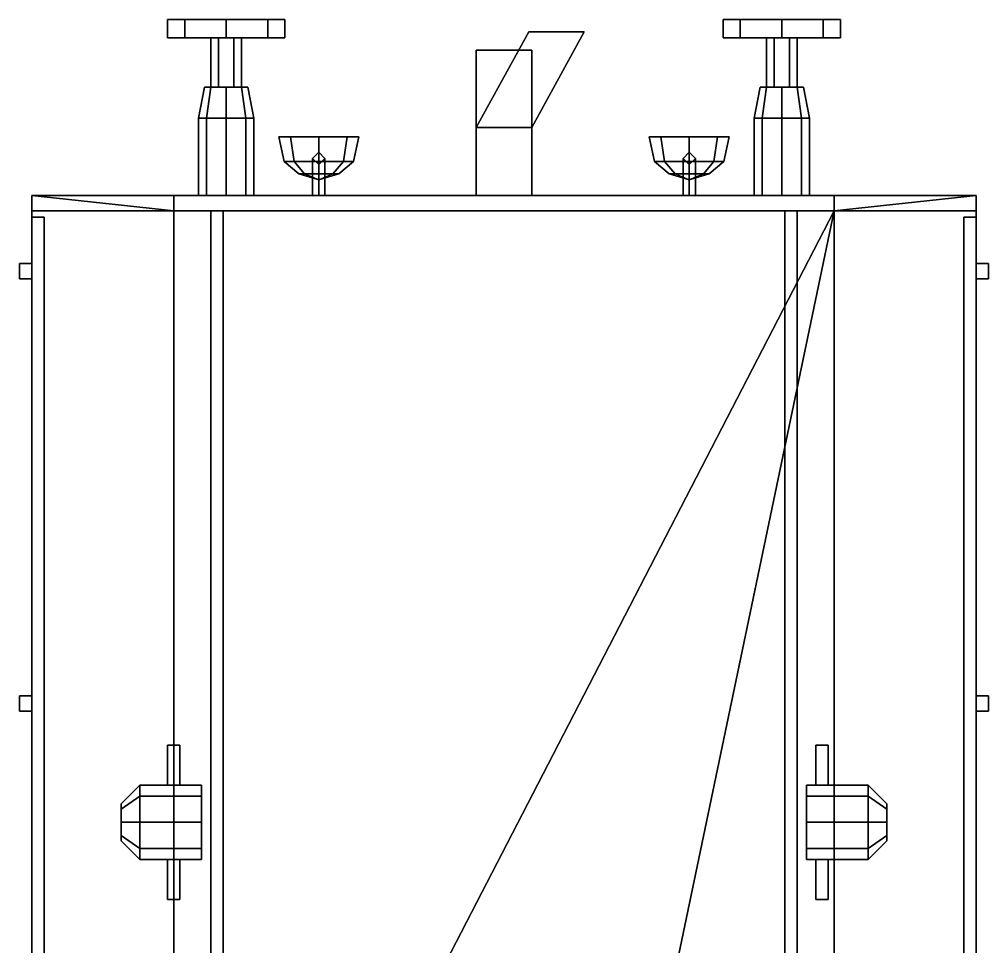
# Model space of a CAD drawing. Extents: x -1.6 to 1.6, y -5.1 to 5.1.
# Drawn here: x -1.57 to 1.57, y 2.098 to 5.1 of the extents above; entities that cross this region are included whole.
import ezdxf

# ---------------------------------------------------------------- set-up
doc = ezdxf.new("R2010")
doc.units = 0
doc.layers.get('0').update_dxf_attribs({"linetype": 'CONTINUOUS'})
doc.layers.add('BUFFERS', color=1, linetype='CONTINUOUS')
doc.layers.add('SIDES', color=3, linetype='CONTINUOUS')

msp = doc.modelspace()

# ---------------------------------------------------------------- linework, layer by layer
for points in [[(0.08, 5.06, 1.17), (0.08, 5.06, 0.72), (-0.09, 4.75, 0.84), (-0.09, 4.75, 1.17)], [(-0.09, 4.75, 0.84), (0.08, 5.06, 0.72), (0.26, 5.06, 0.72), (0.09, 4.75, 0.84)], [(0.09, 4.75, 1.17), (0.26, 5.06, 1.17), (0.08, 5.06, 1.17), (-0.09, 4.75, 1.17)], [(0.26, 5.06, 1.17), (0.26, 5.06, 0.72), (0.08, 5.06, 0.72), (0.08, 5.06, 1.17)], [(0.09, 4.75, 0.84), (0.26, 5.06, 0.72), (0.26, 5.06, 1.17), (0.09, 4.75, 1.17)], [(0.05, 5, 1.04), (0.05, 5, 0.89), (-0.09, 5, 0.89), (-0.09, 5, 1.04)], [(-0.09, 4.53, 0.89), (-0.09, 5, 0.89), (0.09, 5, 0.89), (0.09, 4.53, 0.89)], [(-0.09, 5, 1.04), (-0.09, 5, 0.89), (-0.09, 4.53, 0.89), (-0.09, 4.53, 1.04)], [(0.09, 4.53, 1.04), (0.09, 5, 1.04), (-0.09, 5, 1.04), (-0.09, 4.53, 1.04)], [(-0.09, 4.75, 1.17), (-0.09, 4.75, 0.84), (0.09, 4.75, 0.84), (0.09, 4.75, 1.17)], [(0.09, 4.53, 0.89), (0.09, 4.75, 0.89), (0.09, 4.75, 1.04), (0.09, 4.53, 1.04)], [(-0.7126, 4.64, 1.21), (-0.73, 4.72, 1.21), (-0.6919, 4.72, 1.1181), (-0.6796, 4.64, 1.1304)], [(-0.6796, 4.64, 1.2896), (-0.6919, 4.72, 1.3019), (-0.73, 4.72, 1.21), (-0.7126, 4.64, 1.21)], [(-0.6, 4.72, 1.34), (-0.5081, 4.72, 1.3019), (-0.73, 4.72, 1.21), (-0.6919, 4.72, 1.3019)], [(-0.5081, 4.72, 1.3019), (-0.47, 4.72, 1.21), (-0.6919, 4.72, 1.1181), (-0.73, 4.72, 1.21)], [(-0.6796, 4.64, 1.1304), (-0.6919, 4.72, 1.1181), (-0.6, 4.72, 1.08), (-0.6, 4.64, 1.0974)], [(-0.6, 4.64, 1.3226), (-0.6, 4.72, 1.34), (-0.6919, 4.72, 1.3019), (-0.6796, 4.64, 1.2896)], [(-0.47, 4.72, 1.21), (-0.5081, 4.72, 1.1181), (-0.6, 4.72, 1.08), (-0.6919, 4.72, 1.1181)], [(-0.6, 4.64, 1.0974), (-0.6, 4.72, 1.08), (-0.5081, 4.72, 1.1181), (-0.5204, 4.64, 1.1304)], [(-0.5204, 4.64, 1.2896), (-0.5081, 4.72, 1.3019), (-0.6, 4.72, 1.34), (-0.6, 4.64, 1.3226)], [(-0.5204, 4.64, 1.1304), (-0.5081, 4.72, 1.1181), (-0.47, 4.72, 1.21), (-0.4874, 4.64, 1.21)], [(-0.4874, 4.64, 1.21), (-0.47, 4.72, 1.21), (-0.5081, 4.72, 1.3019), (-0.5204, 4.64, 1.2896)], [(0.6919, 4.72, 1.3019), (0.73, 4.72, 1.21), (0.5081, 4.72, 1.1181), (0.47, 4.72, 1.21)], [(0.4874, 4.64, 1.21), (0.47, 4.72, 1.21), (0.5081, 4.72, 1.1181), (0.5204, 4.64, 1.1304)], [(0.6, 4.72, 1.34), (0.6919, 4.72, 1.3019), (0.47, 4.72, 1.21), (0.5081, 4.72, 1.3019)], [(0.5204, 4.64, 1.2896), (0.5081, 4.72, 1.3019), (0.47, 4.72, 1.21), (0.4874, 4.64, 1.21)], [(0.73, 4.72, 1.21), (0.6919, 4.72, 1.1181), (0.6, 4.72, 1.08), (0.5081, 4.72, 1.1181)], [(0.5204, 4.64, 1.1304), (0.5081, 4.72, 1.1181), (0.6, 4.72, 1.08), (0.6, 4.64, 1.0974)], [(0.6, 4.64, 1.3226), (0.6, 4.72, 1.34), (0.5081, 4.72, 1.3019), (0.5204, 4.64, 1.2896)], [(0.6, 4.64, 1.0974), (0.6, 4.72, 1.08), (0.6919, 4.72, 1.1181), (0.6796, 4.64, 1.1304)], [(0.6796, 4.64, 1.2896), (0.6919, 4.72, 1.3019), (0.6, 4.72, 1.34), (0.6, 4.64, 1.3226)], [(0.6796, 4.64, 1.1304), (0.6919, 4.72, 1.1181), (0.73, 4.72, 1.21), (0.7126, 4.64, 1.21)], [(0.7126, 4.64, 1.21), (0.73, 4.72, 1.21), (0.6919, 4.72, 1.3019), (0.6796, 4.64, 1.2896)], [(-0.6, 4.53, 0.69), (-0.62, 4.53, 0.76), (-0.62, 4.65, 0.87), (-0.6, 4.67, 0.87)], [(-0.6, 4.67, 0.87), (-0.62, 4.65, 0.87), (-0.62, 4.65, 1.11), (-0.6, 4.67, 1.1)], [(-0.62, 4.53, 0.76), (-0.6, 4.53, 0.82), (-0.6, 4.63, 0.87), (-0.62, 4.65, 0.87)], [(-0.62, 4.65, 0.87), (-0.6, 4.63, 0.87), (-0.6, 4.63, 1.12), (-0.62, 4.65, 1.11)], [(-0.58, 4.53, 0.76), (-0.6, 4.53, 0.69), (-0.6, 4.67, 0.87), (-0.58, 4.65, 0.87)], [(-0.58, 4.65, 0.87), (-0.6, 4.67, 0.87), (-0.6, 4.67, 1.1), (-0.58, 4.65, 1.11)], [(-0.6, 4.53, 0.82), (-0.58, 4.53, 0.76), (-0.58, 4.65, 0.87), (-0.6, 4.63, 0.87)], [(-0.6, 4.63, 0.87), (-0.58, 4.65, 0.87), (-0.58, 4.65, 1.11), (-0.6, 4.63, 1.12)], [(0.6, 4.53, 0.69), (0.58, 4.53, 0.76), (0.58, 4.65, 0.87), (0.6, 4.67, 0.87)], [(0.6, 4.67, 0.87), (0.58, 4.65, 0.87), (0.58, 4.65, 1.11), (0.6, 4.67, 1.1)], [(0.58, 4.53, 0.76), (0.6, 4.53, 0.82), (0.6, 4.63, 0.87), (0.58, 4.65, 0.87)], [(0.58, 4.65, 0.87), (0.6, 4.63, 0.87), (0.6, 4.63, 1.12), (0.58, 4.65, 1.11)], [(0.62, 4.53, 0.76), (0.6, 4.53, 0.69), (0.6, 4.67, 0.87), (0.62, 4.65, 0.87)], [(0.62, 4.65, 0.87), (0.6, 4.67, 0.87), (0.6, 4.67, 1.1), (0.62, 4.65, 1.11)], [(0.6, 4.53, 0.82), (0.62, 4.53, 0.76), (0.62, 4.65, 0.87), (0.6, 4.63, 0.87)], [(0.6, 4.63, 0.87), (0.62, 4.65, 0.87), (0.62, 4.65, 1.11), (0.6, 4.63, 1.12)], [(-0.665, 4.6, 1.21), (-0.7126, 4.64, 1.21), (-0.6796, 4.64, 1.1304), (-0.646, 4.6, 1.164)], [(-0.646, 4.6, 1.256), (-0.6796, 4.64, 1.2896), (-0.7126, 4.64, 1.21), (-0.665, 4.6, 1.21)], [(-0.646, 4.6, 1.164), (-0.6796, 4.64, 1.1304), (-0.6, 4.64, 1.0974), (-0.6, 4.6, 1.145)], [(-0.6, 4.6, 1.275), (-0.6, 4.64, 1.3226), (-0.6796, 4.64, 1.2896), (-0.646, 4.6, 1.256)], [(-0.6, 4.6, 1.145), (-0.6, 4.64, 1.0974), (-0.5204, 4.64, 1.1304), (-0.554, 4.6, 1.164)], [(-0.554, 4.6, 1.256), (-0.5204, 4.64, 1.2896), (-0.6, 4.64, 1.3226), (-0.6, 4.6, 1.275)], [(-0.554, 4.6, 1.164), (-0.5204, 4.64, 1.1304), (-0.4874, 4.64, 1.21), (-0.535, 4.6, 1.21)], [(-0.535, 4.6, 1.21), (-0.4874, 4.64, 1.21), (-0.5204, 4.64, 1.2896), (-0.554, 4.6, 1.256)], [(0.535, 4.6, 1.21), (0.4874, 4.64, 1.21), (0.5204, 4.64, 1.1304), (0.554, 4.6, 1.164)], [(0.554, 4.6, 1.256), (0.5204, 4.64, 1.2896), (0.4874, 4.64, 1.21), (0.535, 4.6, 1.21)], [(0.554, 4.6, 1.164), (0.5204, 4.64, 1.1304), (0.6, 4.64, 1.0974), (0.6, 4.6, 1.145)], [(0.6, 4.6, 1.275), (0.6, 4.64, 1.3226), (0.5204, 4.64, 1.2896), (0.554, 4.6, 1.256)], [(0.6, 4.6, 1.145), (0.6, 4.64, 1.0974), (0.6796, 4.64, 1.1304), (0.646, 4.6, 1.164)], [(0.646, 4.6, 1.256), (0.6796, 4.64, 1.2896), (0.6, 4.64, 1.3226), (0.6, 4.6, 1.275)], [(0.646, 4.6, 1.164), (0.6796, 4.64, 1.1304), (0.7126, 4.64, 1.21), (0.665, 4.6, 1.21)], [(0.665, 4.6, 1.21), (0.7126, 4.64, 1.21), (0.6796, 4.64, 1.2896), (0.646, 4.6, 1.256)], [(-0.6, 4.58, 1.21), (-0.665, 4.6, 1.21), (-0.646, 4.6, 1.164), (-0.6, 4.58, 1.21)], [(-0.6, 4.58, 1.21), (-0.646, 4.6, 1.256), (-0.665, 4.6, 1.21), (-0.6, 4.58, 1.21)], [(-0.6, 4.58, 1.21), (-0.646, 4.6, 1.164), (-0.6, 4.6, 1.145), (-0.6, 4.58, 1.21)], [(-0.6, 4.58, 1.21), (-0.6, 4.6, 1.275), (-0.646, 4.6, 1.256), (-0.6, 4.58, 1.21)], [(-0.6, 4.58, 1.21), (-0.6, 4.6, 1.145), (-0.554, 4.6, 1.164), (-0.6, 4.58, 1.21)], [(-0.6, 4.58, 1.21), (-0.554, 4.6, 1.164), (-0.535, 4.6, 1.21), (-0.6, 4.58, 1.21)], [(-0.6, 4.58, 1.21), (-0.535, 4.6, 1.21), (-0.554, 4.6, 1.256), (-0.6, 4.58, 1.21)], [(-0.6, 4.58, 1.21), (-0.554, 4.6, 1.256), (-0.6, 4.6, 1.275), (-0.6, 4.58, 1.21)], [(0.6, 4.58, 1.21), (0.554, 4.6, 1.256), (0.535, 4.6, 1.21), (0.6, 4.58, 1.21)], [(0.6, 4.58, 1.21), (0.535, 4.6, 1.21), (0.554, 4.6, 1.164), (0.6, 4.58, 1.21)], [(0.6, 4.58, 1.21), (0.554, 4.6, 1.164), (0.6, 4.6, 1.145), (0.6, 4.58, 1.21)], [(0.6, 4.58, 1.21), (0.6, 4.6, 1.275), (0.554, 4.6, 1.256), (0.6, 4.58, 1.21)], [(0.6, 4.58, 1.21), (0.6, 4.6, 1.145), (0.646, 4.6, 1.164), (0.6, 4.58, 1.21)], [(0.6, 4.58, 1.21), (0.646, 4.6, 1.256), (0.6, 4.6, 1.275), (0.6, 4.58, 1.21)], [(0.6, 4.58, 1.21), (0.665, 4.6, 1.21), (0.646, 4.6, 1.256), (0.6, 4.58, 1.21)], [(0.6, 4.58, 1.21), (0.646, 4.6, 1.164), (0.665, 4.6, 1.21), (0.6, 4.58, 1.21)], [(-1.53, 4.48, 0.73), (-1.53, -4.48, 0.73), (-1.53, -4.53, 0.82), (-1.53, 4.53, 0.82)], [(-1.53, 4.53, 0.58), (-1.53, 4.48, 0.58), (-1.53, 4.48, 0.73), (-1.53, 4.53, 0.82)], [(1.07, 4.53, 0.82), (1.53, 4.53, 0.58), (-1.53, 4.53, 0.58), (-1.07, 4.53, 0.82)], [(1.53, 4.53, 0.58), (1.53, 4.48, 0.58), (-1.53, 4.48, 0.58), (-1.53, 4.53, 0.58)], [(-1.53, 4.53, 0.82), (-1.53, 4.53, 0.82), (-1.07, 4.48, 0.82), (-1.07, 4.53, 0.82)], [(-1.07, 4.53, 0.82), (-1.53, 4.53, 0.58), (-1.53, 4.53, 0.82), (-1.07, 4.53, 0.82)], [(-1.53, 4.53, 0.82), (-1.53, -4.53, 0.82), (-1.07, -4.48, 0.82), (-1.07, 4.48, 0.82)], [(-1.07, 4.53, 0.82), (-1.07, 4.48, 0.82), (-1.07, 4.48, 1.12), (-1.07, 4.53, 1.12)], [(1.07, 4.53, 1.12), (1.07, 4.53, 0.82), (-1.07, 4.53, 0.82), (-1.07, 4.53, 1.12)], [(-1.07, 4.53, 1.12), (-1.07, 4.48, 1.12), (1.07, 4.48, 1.12), (1.07, 4.53, 1.12)], [(1.07, 4.48, 1.12), (1.07, 4.48, 0.82), (1.07, 4.53, 0.82), (1.07, 4.53, 1.12)], [(1.07, 4.48, 0.82), (1.53, 4.53, 0.82), (1.53, 4.53, 0.82), (1.07, 4.53, 0.82)], [(1.53, 4.53, 0.82), (1.53, 4.53, 0.58), (1.07, 4.53, 0.82)], [(1.07, -4.48, 0.82), (1.53, -4.53, 0.82), (1.53, 4.53, 0.82), (1.07, 4.48, 0.82)], [(1.53, -4.53, 0.82), (1.53, -4.48, 0.73), (1.53, 4.48, 0.73), (1.53, 4.53, 0.82)], [(1.53, 4.48, 0.73), (1.53, 4.48, 0.58), (1.53, 4.53, 0.58), (1.53, 4.53, 0.82)], [(1.53, 4.48, 0.73), (1.53, -4.48, 0.73), (-1.53, -4.48, 0.73), (-1.53, 4.48, 0.73)], [(-1.53, 4.48, 0.73), (-1.53, 4.48, 0.58), (1.53, 4.48, 0.58), (1.53, 4.48, 0.73)], [(-1.07, 4.48, 1.12), (-1.07, 4.48, 0.82), (1.07, 4.48, 0.82), (1.07, 4.48, 1.12)], [(-1.07, 4.48, 0.82), (-1.07, 1.6, 0.82), (-0.42, 1.6, 0.82), (1.07, 4.48, 0.82)], [(-0.95, 4.48, 0.62), (-0.95, -4.48, 0.62), (-0.95, -4.48, 0.73), (-0.95, 4.48, 0.73)], [(-0.91, 4.48, 0.62), (-0.91, -4.48, 0.62), (-0.95, -4.48, 0.62), (-0.95, 4.48, 0.62)], [(-0.91, -4.48, 0.73), (-0.91, -4.48, 0.62), (-0.91, 4.48, 0.62), (-0.91, 4.48, 0.73)], [(-0.42, 1.6, 0.82), (-0.42, 1.37, 0.82), (0.42, 1.37, 0.82), (1.07, 4.48, 0.82)], [(0.42, 1.37, 0.82), (0.42, 1.05, 0.82), (1.07, 1.05, 0.82), (1.07, 4.48, 0.82)], [(0.95, 4.48, 0.62), (0.95, -4.48, 0.62), (0.91, -4.48, 0.62), (0.91, 4.48, 0.62)], [(0.91, 4.48, 0.62), (0.91, -4.48, 0.62), (0.91, -4.48, 0.73), (0.91, 4.48, 0.73)], [(0.95, -4.48, 0.73), (0.95, -4.48, 0.62), (0.95, 4.48, 0.62), (0.95, 4.48, 0.73)], [(-1.09, 2.75, 0.21), (-1.09, 2.62, 0.21), (-1.09, 2.62, 0.73), (-1.09, 2.75, 0.73)], [(-1.05, 2.75, 0.73), (-1.05, 2.75, 0.21), (-1.09, 2.75, 0.21), (-1.09, 2.75, 0.73)], [(-1.05, 2.75, 0.21), (-1.05, 2.62, 0.21), (-1.09, 2.62, 0.21), (-1.09, 2.75, 0.21)], [(-1.05, 2.62, 0.73), (-1.05, 2.62, 0.21), (-1.05, 2.75, 0.21), (-1.05, 2.75, 0.73)], [(1.05, 2.75, 0.73), (1.05, 2.75, 0.21), (1.01, 2.75, 0.21), (1.01, 2.75, 0.73)], [(1.01, 2.75, 0.21), (1.01, 2.62, 0.21), (1.01, 2.62, 0.73), (1.01, 2.75, 0.73)], [(1.05, 2.75, 0.21), (1.05, 2.62, 0.21), (1.01, 2.62, 0.21), (1.01, 2.75, 0.21)], [(1.05, 2.62, 0.73), (1.05, 2.62, 0.21), (1.05, 2.75, 0.21), (1.05, 2.75, 0.73)], [(-1.18, 2.5849, 0.3849), (-1.18, 2.62, 0.3), (-1.24, 2.56, 0.3), (-1.24, 2.5424, 0.3424)], [(-1.18, 2.62, 0.3), (-1.18, 2.5849, 0.2151), (-1.24, 2.5424, 0.2576), (-1.24, 2.56, 0.3)], [(-0.98, 2.5849, 0.3849), (-0.98, 2.62, 0.3), (-1.18, 2.62, 0.3), (-1.18, 2.5849, 0.3849)], [(-0.98, 2.62, 0.3), (-0.98, 2.5849, 0.2151), (-1.18, 2.5849, 0.2151), (-1.18, 2.62, 0.3)], [(-1.09, 2.62, 0.73), (-1.09, 2.62, 0.21), (-1.05, 2.62, 0.21), (-1.05, 2.62, 0.73)], [(0.98, 2.62, 0.3), (0.98, 2.5849, 0.3849), (1.18, 2.5849, 0.3849), (1.18, 2.62, 0.3)], [(0.98, 2.5849, 0.2151), (0.98, 2.62, 0.3), (1.18, 2.62, 0.3), (1.18, 2.5849, 0.2151)], [(1.01, 2.62, 0.73), (1.01, 2.62, 0.21), (1.05, 2.62, 0.21), (1.05, 2.62, 0.73)], [(1.18, 2.62, 0.3), (1.18, 2.5849, 0.3849), (1.24, 2.5424, 0.3424), (1.24, 2.56, 0.3)], [(1.18, 2.5849, 0.2151), (1.18, 2.62, 0.3), (1.24, 2.56, 0.3), (1.24, 2.5424, 0.2576)], [(-1.18, 2.5, 0.42), (-1.18, 2.5849, 0.3849), (-1.24, 2.5424, 0.3424), (-1.24, 2.5, 0.36)], [(-1.18, 2.5849, 0.2151), (-1.18, 2.5, 0.18), (-1.24, 2.5, 0.24), (-1.24, 2.5424, 0.2576)], [(-0.98, 2.5849, 0.2151), (-0.98, 2.5, 0.18), (-1.18, 2.5, 0.18), (-1.18, 2.5849, 0.2151)], [(-0.98, 2.5, 0.42), (-0.98, 2.5849, 0.3849), (-1.18, 2.5849, 0.3849), (-1.18, 2.5, 0.42)], [(0.98, 2.5, 0.18), (0.98, 2.5849, 0.2151), (1.18, 2.5849, 0.2151), (1.18, 2.5, 0.18)], [(0.98, 2.5849, 0.3849), (0.98, 2.5, 0.42), (1.18, 2.5, 0.42), (1.18, 2.5849, 0.3849)], [(1.18, 2.5849, 0.3849), (1.18, 2.5, 0.42), (1.24, 2.5, 0.36), (1.24, 2.5424, 0.3424)], [(1.18, 2.5, 0.18), (1.18, 2.5849, 0.2151), (1.24, 2.5424, 0.2576), (1.24, 2.5, 0.24)], [(-1.24, 2.4576, 0.2576), (-1.24, 2.56, 0.3), (-1.24, 2.5424, 0.2576), (-1.24, 2.5, 0.24)], [(-1.24, 2.44, 0.3), (-1.24, 2.5424, 0.3424), (-1.24, 2.56, 0.3), (-1.24, 2.4576, 0.2576)], [(1.24, 2.5424, 0.3424), (1.24, 2.5, 0.36), (1.24, 2.4576, 0.3424), (1.24, 2.56, 0.3)], [(1.24, 2.56, 0.3), (1.24, 2.4576, 0.3424), (1.24, 2.44, 0.3), (1.24, 2.5424, 0.2576)], [(-1.24, 2.4576, 0.3424), (-1.24, 2.5, 0.36), (-1.24, 2.5424, 0.3424), (-1.24, 2.44, 0.3)], [(1.24, 2.5424, 0.2576), (1.24, 2.44, 0.3), (1.24, 2.4576, 0.2576), (1.24, 2.5, 0.24)], [(-1.18, 2.4151, 0.3849), (-1.18, 2.5, 0.42), (-1.24, 2.5, 0.36), (-1.24, 2.4576, 0.3424)], [(-1.18, 2.5, 0.18), (-1.18, 2.4151, 0.2151), (-1.24, 2.4576, 0.2576), (-1.24, 2.5, 0.24)], [(-0.98, 2.5, 0.18), (-0.98, 2.4151, 0.2151), (-1.18, 2.4151, 0.2151), (-1.18, 2.5, 0.18)], [(-0.98, 2.4151, 0.3849), (-0.98, 2.5, 0.42), (-1.18, 2.5, 0.42), (-1.18, 2.4151, 0.3849)], [(0.98, 2.4151, 0.2151), (0.98, 2.5, 0.18), (1.18, 2.5, 0.18), (1.18, 2.4151, 0.2151)], [(0.98, 2.5, 0.42), (0.98, 2.4151, 0.3849), (1.18, 2.4151, 0.3849), (1.18, 2.5, 0.42)], [(1.18, 2.5, 0.42), (1.18, 2.4151, 0.3849), (1.24, 2.4576, 0.3424), (1.24, 2.5, 0.36)], [(1.18, 2.4151, 0.2151), (1.18, 2.5, 0.18), (1.24, 2.5, 0.24), (1.24, 2.4576, 0.2576)], [(-1.18, 2.38, 0.3), (-1.18, 2.4151, 0.3849), (-1.24, 2.4576, 0.3424), (-1.24, 2.44, 0.3)], [(-1.18, 2.4151, 0.2151), (-1.18, 2.38, 0.3), (-1.24, 2.44, 0.3), (-1.24, 2.4576, 0.2576)], [(1.18, 2.4151, 0.3849), (1.18, 2.38, 0.3), (1.24, 2.44, 0.3), (1.24, 2.4576, 0.3424)], [(1.18, 2.38, 0.3), (1.18, 2.4151, 0.2151), (1.24, 2.4576, 0.2576), (1.24, 2.44, 0.3)], [(-0.98, 2.38, 0.3), (-0.98, 2.4151, 0.3849), (-1.18, 2.4151, 0.3849), (-1.18, 2.38, 0.3)], [(-0.98, 2.4151, 0.2151), (-0.98, 2.38, 0.3), (-1.18, 2.38, 0.3), (-1.18, 2.4151, 0.2151)], [(0.98, 2.4151, 0.3849), (0.98, 2.38, 0.3), (1.18, 2.38, 0.3), (1.18, 2.4151, 0.3849)], [(0.98, 2.38, 0.3), (0.98, 2.4151, 0.2151), (1.18, 2.4151, 0.2151), (1.18, 2.38, 0.3)], [(-1.05, 2.38, 0.73), (-1.05, 2.38, 0.21), (-1.09, 2.38, 0.21), (-1.09, 2.38, 0.73)], [(-1.09, 2.38, 0.21), (-1.09, 2.25, 0.21), (-1.09, 2.25, 0.73), (-1.09, 2.38, 0.73)], [(-1.05, 2.38, 0.21), (-1.05, 2.25, 0.21), (-1.09, 2.25, 0.21), (-1.09, 2.38, 0.21)], [(-1.05, 2.25, 0.73), (-1.05, 2.25, 0.21), (-1.05, 2.38, 0.21), (-1.05, 2.38, 0.73)], [(1.01, 2.38, 0.21), (1.01, 2.25, 0.21), (1.01, 2.25, 0.73), (1.01, 2.38, 0.73)], [(1.05, 2.38, 0.73), (1.05, 2.38, 0.21), (1.01, 2.38, 0.21), (1.01, 2.38, 0.73)], [(1.05, 2.38, 0.21), (1.05, 2.25, 0.21), (1.01, 2.25, 0.21), (1.01, 2.38, 0.21)], [(1.05, 2.25, 0.73), (1.05, 2.25, 0.21), (1.05, 2.38, 0.21), (1.05, 2.38, 0.73)], [(-1.09, 2.25, 0.73), (-1.09, 2.25, 0.21), (-1.05, 2.25, 0.21), (-1.05, 2.25, 0.73)], [(1.01, 2.25, 0.73), (1.01, 2.25, 0.21), (1.05, 2.25, 0.21), (1.05, 2.25, 0.73)]]:
    msp.add_3dface(points)
at = {"layer": 'BUFFERS'}
for points in [[(-0.7656, 5.1, 1.1044), (-1.09, 5.1, 0.97), (-1.0344, 5.1, 1.1044), (-0.9, 5.1, 1.16)], [(-1.0344, 5.1, 1.1044), (-1.09, 5.1, 0.97), (-1.09, 5.04, 0.97), (-1.0344, 5.04, 1.1044)], [(-1.09, 5.1, 0.97), (-1.0344, 5.1, 0.8356), (-1.0344, 5.04, 0.8356), (-1.09, 5.04, 0.97)], [(-0.71, 5.1, 0.97), (-1.0344, 5.1, 0.8356), (-1.09, 5.1, 0.97), (-0.7656, 5.1, 1.1044)], [(-0.9, 5.1, 1.16), (-1.0344, 5.1, 1.1044), (-1.0344, 5.04, 1.1044), (-0.9, 5.04, 1.16)], [(-1.0344, 5.1, 0.8356), (-0.9, 5.1, 0.78), (-0.9, 5.04, 0.78), (-1.0344, 5.04, 0.8356)], [(-0.7656, 5.1, 0.8356), (-0.9, 5.1, 0.78), (-1.0344, 5.1, 0.8356), (-0.71, 5.1, 0.97)], [(-0.7656, 5.1, 1.1044), (-0.9, 5.1, 1.16), (-0.9, 5.04, 1.16), (-0.7656, 5.04, 1.1044)], [(-0.9, 5.1, 0.78), (-0.7656, 5.1, 0.8356), (-0.7656, 5.04, 0.8356), (-0.9, 5.04, 0.78)], [(-0.71, 5.1, 0.97), (-0.7656, 5.1, 1.1044), (-0.7656, 5.04, 1.1044), (-0.71, 5.04, 0.97)], [(-0.7656, 5.1, 0.8356), (-0.71, 5.1, 0.97), (-0.71, 5.04, 0.97), (-0.7656, 5.04, 0.8356)], [(0.7656, 5.1, 1.1044), (0.71, 5.1, 0.97), (0.71, 5.04, 0.97), (0.7656, 5.04, 1.1044)], [(0.71, 5.1, 0.97), (0.7656, 5.1, 0.8356), (0.7656, 5.04, 0.8356), (0.71, 5.04, 0.97)], [(1.0344, 5.1, 1.1044), (0.71, 5.1, 0.97), (0.7656, 5.1, 1.1044), (0.9, 5.1, 1.16)], [(1.09, 5.1, 0.97), (0.7656, 5.1, 0.8356), (0.71, 5.1, 0.97), (1.0344, 5.1, 1.1044)], [(0.9, 5.1, 1.16), (0.7656, 5.1, 1.1044), (0.7656, 5.04, 1.1044), (0.9, 5.04, 1.16)], [(0.7656, 5.1, 0.8356), (0.9, 5.1, 0.78), (0.9, 5.04, 0.78), (0.7656, 5.04, 0.8356)], [(1.0344, 5.1, 0.8356), (0.9, 5.1, 0.78), (0.7656, 5.1, 0.8356), (1.09, 5.1, 0.97)], [(1.0344, 5.1, 1.1044), (0.9, 5.1, 1.16), (0.9, 5.04, 1.16), (1.0344, 5.04, 1.1044)], [(0.9, 5.1, 0.78), (1.0344, 5.1, 0.8356), (1.0344, 5.04, 0.8356), (0.9, 5.04, 0.78)], [(1.09, 5.1, 0.97), (1.0344, 5.1, 1.1044), (1.0344, 5.04, 1.1044), (1.09, 5.04, 0.97)], [(1.0344, 5.1, 0.8356), (1.09, 5.1, 0.97), (1.09, 5.04, 0.97), (1.0344, 5.04, 0.8356)], [(-1.0344, 5.04, 0.8356), (-0.9, 5.04, 0.78), (-0.7656, 5.04, 0.8356), (-1.09, 5.04, 0.97)], [(-1.09, 5.04, 0.97), (-0.7656, 5.04, 0.8356), (-0.71, 5.04, 0.97), (-1.0344, 5.04, 1.1044)], [(-1.0344, 5.04, 1.1044), (-0.71, 5.04, 0.97), (-0.7656, 5.04, 1.1044), (-0.9, 5.04, 1.16)], [(-0.925, 5.04, 1.0133), (-0.95, 5.04, 0.97), (-0.95, 4.88, 0.97), (-0.925, 4.88, 1.0133)], [(-0.95, 5.04, 0.97), (-0.925, 5.04, 0.9267), (-0.925, 4.88, 0.9267), (-0.95, 4.88, 0.97)], [(-0.875, 5.04, 1.0133), (-0.925, 5.04, 1.0133), (-0.925, 4.88, 1.0133), (-0.875, 4.88, 1.0133)], [(-0.925, 5.04, 0.9267), (-0.875, 5.04, 0.9267), (-0.875, 4.88, 0.9267), (-0.925, 4.88, 0.9267)], [(-0.85, 5.04, 0.97), (-0.875, 5.04, 1.0133), (-0.875, 4.88, 1.0133), (-0.85, 4.88, 0.97)], [(-0.875, 5.04, 0.9267), (-0.85, 5.04, 0.97), (-0.85, 4.88, 0.97), (-0.875, 4.88, 0.9267)], [(0.7656, 5.04, 0.8356), (0.9, 5.04, 0.78), (1.0344, 5.04, 0.8356), (0.71, 5.04, 0.97)], [(0.71, 5.04, 0.97), (1.0344, 5.04, 0.8356), (1.09, 5.04, 0.97), (0.7656, 5.04, 1.1044)], [(0.7656, 5.04, 1.1044), (1.09, 5.04, 0.97), (1.0344, 5.04, 1.1044), (0.9, 5.04, 1.16)], [(0.875, 5.04, 1.0133), (0.85, 5.04, 0.97), (0.85, 4.88, 0.97), (0.875, 4.88, 1.0133)], [(0.85, 5.04, 0.97), (0.875, 5.04, 0.9267), (0.875, 4.88, 0.9267), (0.85, 4.88, 0.97)], [(0.925, 5.04, 1.0133), (0.875, 5.04, 1.0133), (0.875, 4.88, 1.0133), (0.925, 4.88, 1.0133)], [(0.875, 5.04, 0.9267), (0.925, 5.04, 0.9267), (0.925, 4.88, 0.9267), (0.875, 4.88, 0.9267)], [(0.95, 5.04, 0.97), (0.925, 5.04, 1.0133), (0.925, 4.88, 1.0133), (0.95, 4.88, 0.97)], [(0.925, 5.04, 0.9267), (0.95, 5.04, 0.97), (0.95, 4.88, 0.97), (0.925, 4.88, 0.9267)], [(-0.9636, 4.78, 0.9064), (-0.99, 4.78, 0.97), (-0.97, 4.88, 0.97), (-0.9495, 4.88, 0.9205)], [(-0.99, 4.78, 0.97), (-0.9636, 4.78, 1.0336), (-0.9495, 4.88, 1.0195), (-0.97, 4.88, 0.97)], [(-0.9495, 4.88, 1.0195), (-0.9, 4.88, 1.04), (-0.8505, 4.88, 1.0195), (-0.97, 4.88, 0.97)], [(-0.97, 4.88, 0.97), (-0.8505, 4.88, 1.0195), (-0.83, 4.88, 0.97), (-0.9495, 4.88, 0.9205)], [(-0.9, 4.78, 0.88), (-0.9636, 4.78, 0.9064), (-0.9495, 4.88, 0.9205), (-0.9, 4.88, 0.9)], [(-0.9636, 4.78, 1.0336), (-0.9, 4.78, 1.06), (-0.9, 4.88, 1.04), (-0.9495, 4.88, 1.0195)], [(-0.9495, 4.88, 0.9205), (-0.83, 4.88, 0.97), (-0.8505, 4.88, 0.9205), (-0.9, 4.88, 0.9)], [(-0.8364, 4.78, 0.9064), (-0.9, 4.78, 0.88), (-0.9, 4.88, 0.9), (-0.8505, 4.88, 0.9205)], [(-0.9, 4.78, 1.06), (-0.8364, 4.78, 1.0336), (-0.8505, 4.88, 1.0195), (-0.9, 4.88, 1.04)], [(-0.81, 4.78, 0.97), (-0.8364, 4.78, 0.9064), (-0.8505, 4.88, 0.9205), (-0.83, 4.88, 0.97)], [(-0.8364, 4.78, 1.0336), (-0.81, 4.78, 0.97), (-0.83, 4.88, 0.97), (-0.8505, 4.88, 1.0195)], [(0.8364, 4.78, 0.9064), (0.81, 4.78, 0.97), (0.83, 4.88, 0.97), (0.8505, 4.88, 0.9205)], [(0.81, 4.78, 0.97), (0.8364, 4.78, 1.0336), (0.8505, 4.88, 1.0195), (0.83, 4.88, 0.97)], [(0.8505, 4.88, 1.0195), (0.9, 4.88, 1.04), (0.9495, 4.88, 1.0195), (0.83, 4.88, 0.97)], [(0.83, 4.88, 0.97), (0.9495, 4.88, 1.0195), (0.97, 4.88, 0.97), (0.8505, 4.88, 0.9205)], [(0.9, 4.78, 0.88), (0.8364, 4.78, 0.9064), (0.8505, 4.88, 0.9205), (0.9, 4.88, 0.9)], [(0.8364, 4.78, 1.0336), (0.9, 4.78, 1.06), (0.9, 4.88, 1.04), (0.8505, 4.88, 1.0195)], [(0.8505, 4.88, 0.9205), (0.97, 4.88, 0.97), (0.9495, 4.88, 0.9205), (0.9, 4.88, 0.9)], [(0.9636, 4.78, 0.9064), (0.9, 4.78, 0.88), (0.9, 4.88, 0.9), (0.9495, 4.88, 0.9205)], [(0.9, 4.78, 1.06), (0.9636, 4.78, 1.0336), (0.9495, 4.88, 1.0195), (0.9, 4.88, 1.04)], [(0.99, 4.78, 0.97), (0.9636, 4.78, 0.9064), (0.9495, 4.88, 0.9205), (0.97, 4.88, 0.97)], [(0.9636, 4.78, 1.0336), (0.99, 4.78, 0.97), (0.97, 4.88, 0.97), (0.9495, 4.88, 1.0195)], [(-0.9636, 4.78, 1.0336), (-0.99, 4.78, 0.97), (-0.99, 4.53, 0.97), (-0.9636, 4.53, 1.0336)], [(-0.99, 4.78, 0.97), (-0.9636, 4.78, 0.9064), (-0.9636, 4.53, 0.9064), (-0.99, 4.53, 0.97)], [(-0.9, 4.78, 1.06), (-0.9636, 4.78, 1.0336), (-0.9636, 4.53, 1.0336), (-0.9, 4.53, 1.06)], [(-0.9636, 4.78, 0.9064), (-0.9, 4.78, 0.88), (-0.9, 4.53, 0.88), (-0.9636, 4.53, 0.9064)], [(-0.8364, 4.78, 1.0336), (-0.9, 4.78, 1.06), (-0.9, 4.53, 1.06), (-0.8364, 4.53, 1.0336)], [(-0.9, 4.78, 0.88), (-0.8364, 4.78, 0.9064), (-0.8364, 4.53, 0.9064), (-0.9, 4.53, 0.88)], [(-0.81, 4.78, 0.97), (-0.8364, 4.78, 1.0336), (-0.8364, 4.53, 1.0336), (-0.81, 4.53, 0.97)], [(-0.8364, 4.78, 0.9064), (-0.81, 4.78, 0.97), (-0.81, 4.53, 0.97), (-0.8364, 4.53, 0.9064)], [(0.8364, 4.78, 1.0336), (0.81, 4.78, 0.97), (0.81, 4.53, 0.97), (0.8364, 4.53, 1.0336)], [(0.81, 4.78, 0.97), (0.8364, 4.78, 0.9064), (0.8364, 4.53, 0.9064), (0.81, 4.53, 0.97)], [(0.9, 4.78, 1.06), (0.8364, 4.78, 1.0336), (0.8364, 4.53, 1.0336), (0.9, 4.53, 1.06)], [(0.8364, 4.78, 0.9064), (0.9, 4.78, 0.88), (0.9, 4.53, 0.88), (0.8364, 4.53, 0.9064)], [(0.9636, 4.78, 1.0336), (0.9, 4.78, 1.06), (0.9, 4.53, 1.06), (0.9636, 4.53, 1.0336)], [(0.9, 4.78, 0.88), (0.9636, 4.78, 0.9064), (0.9636, 4.53, 0.9064), (0.9, 4.53, 0.88)], [(0.99, 4.78, 0.97), (0.9636, 4.78, 1.0336), (0.9636, 4.53, 1.0336), (0.99, 4.53, 0.97)], [(0.9636, 4.78, 0.9064), (0.99, 4.78, 0.97), (0.99, 4.53, 0.97), (0.9636, 4.53, 0.9064)]]:
    msp.add_3dface(points, dxfattribs=at)
at = {"layer": 'SIDES'}
for points in [[(-1.53, 4.46, 1.09), (-1.53, 1.27, 1.09), (-1.49, 1.27, 1.09), (-1.49, 4.46, 1.09)], [(-1.49, 4.46, 1.09), (-1.49, 4.46, 0.82), (-1.53, 4.46, 0.82), (-1.53, 4.46, 1.09)], [(-1.53, 4.46, 0.82), (-1.53, 1.27, 0.82), (-1.53, 1.27, 1.09), (-1.53, 4.46, 1.09)], [(-1.49, 1.27, 1.09), (-1.49, 1.27, 0.82), (-1.49, 4.46, 0.82), (-1.49, 4.46, 1.09)], [(1.49, 4.46, 0.82), (1.49, 1.27, 0.82), (1.49, 1.27, 1.09), (1.49, 4.46, 1.09)], [(1.53, 4.46, 1.09), (1.53, 4.46, 0.82), (1.49, 4.46, 0.82), (1.49, 4.46, 1.09)], [(1.49, 4.46, 1.09), (1.49, 1.27, 1.09), (1.53, 1.27, 1.09), (1.53, 4.46, 1.09)], [(1.53, 1.27, 1.09), (1.53, 1.27, 0.82), (1.53, 4.46, 0.82), (1.53, 4.46, 1.09)], [(-1.57, 4.31, 0.82), (-1.57, 4.26, 0.82), (-1.57, 4.26, 1.06), (-1.57, 4.31, 1.06)], [(-1.53, 4.31, 1.06), (-1.53, 4.31, 0.82), (-1.57, 4.31, 0.82), (-1.57, 4.31, 1.06)], [(-1.57, 4.31, 1.06), (-1.57, 4.26, 1.06), (-1.53, 4.26, 1.06), (-1.53, 4.31, 1.06)], [(1.53, 4.31, 1.06), (1.53, 4.26, 1.06), (1.57, 4.26, 1.06), (1.57, 4.31, 1.06)], [(1.57, 4.31, 1.06), (1.57, 4.31, 0.82), (1.53, 4.31, 0.82), (1.53, 4.31, 1.06)], [(1.57, 4.26, 1.06), (1.57, 4.26, 0.82), (1.57, 4.31, 0.82), (1.57, 4.31, 1.06)], [(-1.57, 4.26, 1.06), (-1.57, 4.26, 0.82), (-1.53, 4.26, 0.82), (-1.53, 4.26, 1.06)], [(1.53, 4.26, 1.06), (1.53, 4.26, 0.82), (1.57, 4.26, 0.82), (1.57, 4.26, 1.06)], [(-1.53, 2.91, 1.06), (-1.53, 2.91, 0.82), (-1.57, 2.91, 0.82), (-1.57, 2.91, 1.06)], [(-1.57, 2.91, 0.82), (-1.57, 2.86, 0.82), (-1.57, 2.86, 1.06), (-1.57, 2.91, 1.06)], [(-1.57, 2.91, 1.06), (-1.57, 2.86, 1.06), (-1.53, 2.86, 1.06), (-1.53, 2.91, 1.06)], [(1.53, 2.91, 1.06), (1.53, 2.86, 1.06), (1.57, 2.86, 1.06), (1.57, 2.91, 1.06)], [(1.57, 2.91, 1.06), (1.57, 2.91, 0.82), (1.53, 2.91, 0.82), (1.53, 2.91, 1.06)], [(1.57, 2.86, 1.06), (1.57, 2.86, 0.82), (1.57, 2.91, 0.82), (1.57, 2.91, 1.06)], [(-1.57, 2.86, 1.06), (-1.57, 2.86, 0.82), (-1.53, 2.86, 0.82), (-1.53, 2.86, 1.06)], [(1.53, 2.86, 1.06), (1.53, 2.86, 0.82), (1.57, 2.86, 0.82), (1.57, 2.86, 1.06)]]:
    msp.add_3dface(points, dxfattribs=at)

doc.saveas('drawing.dxf')
